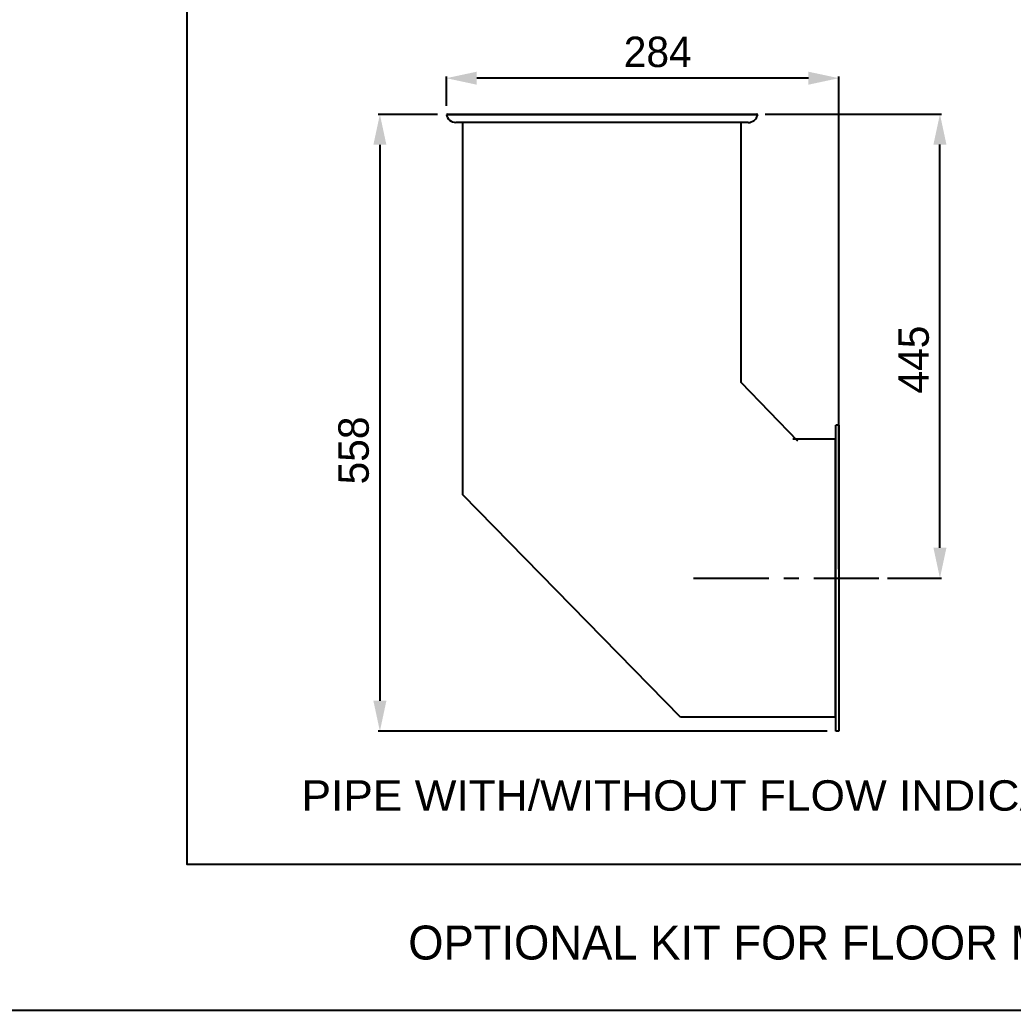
# Model space of a CAD drawing. Header units: millimetres. Extents: x 0 to 3231, y 0 to 2285.
# Drawn here: x 1615 to 2494, y 0 to 876 of the extents above; entities that cross this region are included whole.
import ezdxf
from ezdxf.enums import TextEntityAlignment as Align

# ---------------------------------------------------------------- set-up
doc = ezdxf.new("R2010")
doc.units = ezdxf.units.MM
doc.header["$LTSCALE"] = 177.692308
doc.header["$PDMODE"] = 3
doc.header["$PDSIZE"] = 8
doc.linetypes.add('CENTER', pattern=[0.6, 0.375, -0.075, 0.075, -0.075])
doc.layers.get('0').update_dxf_attribs({"linetype": 'CONTINUOUS'})
doc.layers.get('Defpoints').update_dxf_attribs({"linetype": 'CONTINUOUS'})
doc.layers.add('DEFAULT_1', color=7, linetype='CENTER')
doc.layers.add('PIPE_2_FOR_METAL_PIPE', color=7, linetype='CONTINUOUS')
doc.styles.get("Standard").update_dxf_attribs({"font": 'himalaya.ttf'})
doc.dimstyles.new('DIMSTYLE_1', dxfattribs={"dimtxt": 26.923077, "dimasz": 26.923077, "dimexe": 1.5, "dimexo": 1, "dimgap": 0.875, "dimtad": 1, "dimdec": 0, "dimlfac": 0.8125, "dimdsep": 46, "dimtxsty": 'Standard', "dimblk": '_FILLED', "dimblk1": '_FILLED', "dimblk2": '_FILLED', "dimcen": 0.09, "dimazin": 2, "dimtp": 0.01, "dimtm": 0.01, "dimtfac": 1, "dimtdec": 0, "dimtofl": 0, "dimtmove": 0, "dimatfit": 3, "dimldrblk": '_FILLED', "dimfxl": 1, "dimtolj": 1, "dimarcsym": 0})
doc.dimstyles.new('DIMSTYLE_2', dxfattribs={"dimtxt": 26.923077, "dimasz": 26.923077, "dimexe": 1.5, "dimexo": 1, "dimgap": 0.875, "dimtad": 1, "dimlfac": 0.8125, "dimdsep": 46, "dimtxsty": 'Standard', "dimblk": '_FILLED', "dimblk1": '_FILLED', "dimblk2": '_FILLED', "dimcen": 0.09, "dimazin": 2, "dimtp": 0.01, "dimtm": 0.01, "dimtfac": 1, "dimtofl": 0, "dimtmove": 0, "dimatfit": 3, "dimldrblk": '_FILLED', "dimfxl": 1, "dimtolj": 1, "dimarcsym": 0})

# ---------------------------------------------------------------- blocks, each defined once
blk = doc.blocks.new('_FILLED')
at = {"color": 0, "linetype": 'ByBlock'}
blk.add_solid([(0, 0), (-1, 0.214), (-1, -0.214)], dxfattribs=at)
blk = doc.blocks.new('*D123')
at = {"color": 0, "linetype": 'Continuous', "lineweight": -2}
for p, q in [((1992.64, 800.04), (1992.64, 825.85)), ((2312.85, 824.35), (2019.56, 824.35)), ((2339.77, 389.93), (2339.77, 825.85))]:
    blk.add_line(p, q, dxfattribs=at)
at = {"layer": 'Defpoints', "color": 0}
for p in [(1992.64, 824.35), (1992.64, 799.04), (2339.77, 388.93)]:
    blk.add_point(p, dxfattribs=at)
at = {"color": 0, "linetype": 'ByBlock', "lineweight": -2, "xscale": 26.9230769231, "yscale": 26.9230769231, "zscale": 26.9230769231, "rotation": 180}
blk.add_blockref('_FILLED', (1992.64, 824.35), dxfattribs=at)
at = {"color": 0, "linetype": 'ByBlock', "lineweight": -2, "xscale": 26.9230769231, "yscale": 26.9230769231, "zscale": 26.9230769231}
blk.add_blockref('_FILLED', (2339.77, 824.35), dxfattribs=at)
at = {"color": 0, "insert": (2179.62, 861.12), "char_height": 26.923, "attachment_point": 2, "line_spacing_factor": 0.9}
blk.add_mtext('\\A1;284', dxfattribs=at)
blk = doc.blocks.new('*D124')
at = {"color": 0, "linetype": 'Continuous', "lineweight": -2}
for p, q in [((1984.95, 792.35), (1932.36, 792.35)), ((1933.86, 765.42), (1933.86, 273.66)), ((2329.62, 246.73), (1932.36, 246.73))]:
    blk.add_line(p, q, dxfattribs=at)
at = {"layer": 'Defpoints', "color": 0}
for p in [(1985.95, 792.35), (1933.86, 246.73), (2330.62, 246.73)]:
    blk.add_point(p, dxfattribs=at)
at = {"color": 0, "linetype": 'ByBlock', "lineweight": -2, "xscale": 26.9230769231, "yscale": 26.9230769231, "zscale": 26.9230769231}
for p, rotation in [((1933.86, 792.35), 89.99999999999997), ((1933.86, 246.73), 270)]:
    blk.add_blockref('_FILLED', p, dxfattribs=dict(at, rotation=rotation))
at = {"color": 0, "insert": (1897.09, 495.05), "char_height": 26.923, "attachment_point": 2, "rotation": 90, "line_spacing_factor": 0.9}
blk.add_mtext('\\A1;558', dxfattribs=at)
blk = doc.blocks.new('*D125')
at = {"color": 0, "linetype": 'Continuous', "lineweight": -2}
for p, q in [((2274.57, 792.55), (2430.76, 792.55)), ((2429.26, 409.04), (2429.26, 765.63)), ((2382.85, 382.12), (2430.76, 382.12))]:
    blk.add_line(p, q, dxfattribs=at)
at = {"layer": 'Defpoints', "color": 0}
for p in [(2273.57, 792.55), (2429.26, 792.55), (2381.85, 382.12)]:
    blk.add_point(p, dxfattribs=at)
at = {"color": 0, "linetype": 'ByBlock', "lineweight": -2, "xscale": 26.9230769231, "yscale": 26.9230769231, "zscale": 26.9230769231}
for p, rotation in [((2429.26, 792.55), 90), ((2429.26, 382.12), 270)]:
    blk.add_blockref('_FILLED', p, dxfattribs=dict(at, rotation=rotation))
at = {"color": 0, "insert": (2392.48, 575.42), "char_height": 26.923, "attachment_point": 2, "rotation": 90, "line_spacing_factor": 0.9}
blk.add_mtext('\\A1;445', dxfattribs=at)

msp = doc.modelspace()

# ---------------------------------------------------------------- linework, layer by layer
at = {"linetype": 'Continuous'}
for p, q in [((1993.853, 792.552), (1992.639, 792.347)), ((1992.639, 792.347), (2268.09, 792.347)), ((1993.853, 792.552), (2266.877, 792.552)), ((2268.09, 792.347), (2266.877, 792.552)), ((2259.596, 785.167), (2001.134, 785.167)), ((2007.288, 628.736), (2007.288, 785.167)), ((2253.442, 555.266), (2253.442, 785.167)), ((2007.288, 455.813), (2007.288, 621.598)), ((2339.77, 517.503), (2337.308, 517.503)), ((2337.308, 246.734), (2337.308, 517.503)), ((2339.77, 517.503), (2339.77, 246.734)), ((2336.693, 505.195), (2299.278, 505.195)), ((2336.693, 505.195), (2336.693, 259.042)), ((2336.693, 259.042), (2199.825, 259.042)), ((2339.77, 246.734), (2337.308, 246.734)), ((0, 0), (3230.769, 0))]:
    msp.add_line(p, q, dxfattribs=at)
msp.add_line((2264.861, 786.963), (2266.184, 788.231))
msp.add_lwpolyline([(1763.503, 1441.876), (2974.995, 1441.876), (2974.995, 128.914), (1763.503, 128.914)], close=True)
for centre, radius, start, end in [((2001.134, 793.783), 8.615, 189.594068, 270), ((2259.596, 793.783), 8.615, 319.880082, 350.405932), ((2259.596, 793.783), 8.615, 270, 307.669743), ((1884.264, 625.167), 123.076, 358.338213, 1.661787), ((2336.693, 505.811), 0.615, 270, 0), ((2336.693, 258.426), 0.615, 0, 90)]:
    msp.add_arc(centre, radius, start, end, dxfattribs=at)
at = {"layer": 'DEFAULT_1', "linetype": 'CENTER'}
msp.add_line((2211.133, 382.118), (2375.155, 382.118), dxfattribs=at)
at = {"layer": 'PIPE_2_FOR_METAL_PIPE', "linetype": 'Continuous'}
for p, q in [((2303.543, 503.385), (2253.442, 555.266)), ((2199.825, 259.042), (2007.288, 455.813))]:
    msp.add_line(p, q, dxfattribs=at)

# ---------------------------------------------------------------- texts
at = {"linetype": 'Continuous', "width": 1.013393}
msp.add_text('PIPE WITH/WITHOUT FLOW INDICATOR FOR AFU 450', height=26.92308, dxfattribs=at).set_placement((1864.521, 176.41), (2867.38, 176.41), align=Align.FIT)
at = {"insert": (1958.939, 74.778), "char_height": 30, "width": 881.57457, "attachment_point": 1}
msp.add_mtext('OPTIONAL KIT FOR FLOOR MOUNTING', dxfattribs=at)

# ---------------------------------------------------------------- dimensions: what is measured, and where the dimension line sits
at = {"linetype": 'Continuous'}
dim = msp.add_linear_dim(base=(1992.639, 824.351), p1=(2339.77, 388.929), p2=(1992.639, 799.039), angle=180, text='284', dimstyle='DIMSTYLE_1', dxfattribs=at)
dim.commit()
dim.dimension.update_dxf_attribs({"geometry": '*D123', "text_midpoint": (2179.618, 824.351), "dimtype": 160})
for base, p1, p2, angle, text, picture, middle in [((1933.86, 246.734), (1985.947, 792.347), (2330.616, 246.734), 270, '558', '*D124', (1933.86, 495.048)), ((2429.256, 792.552), (2381.847, 382.118), (2273.569, 792.552), 90, '445', '*D125', (2429.256, 575.425))]:
    dim = msp.add_linear_dim(base=base, p1=p1, p2=p2, angle=angle, text=text, dimstyle='DIMSTYLE_2', override={"dimtxsty": 'Standard'}, dxfattribs=at)
    dim.commit()
    dim.dimension.update_dxf_attribs({"geometry": picture, "text_midpoint": middle, "dimtype": 160})

doc.saveas('drawing.dxf')
